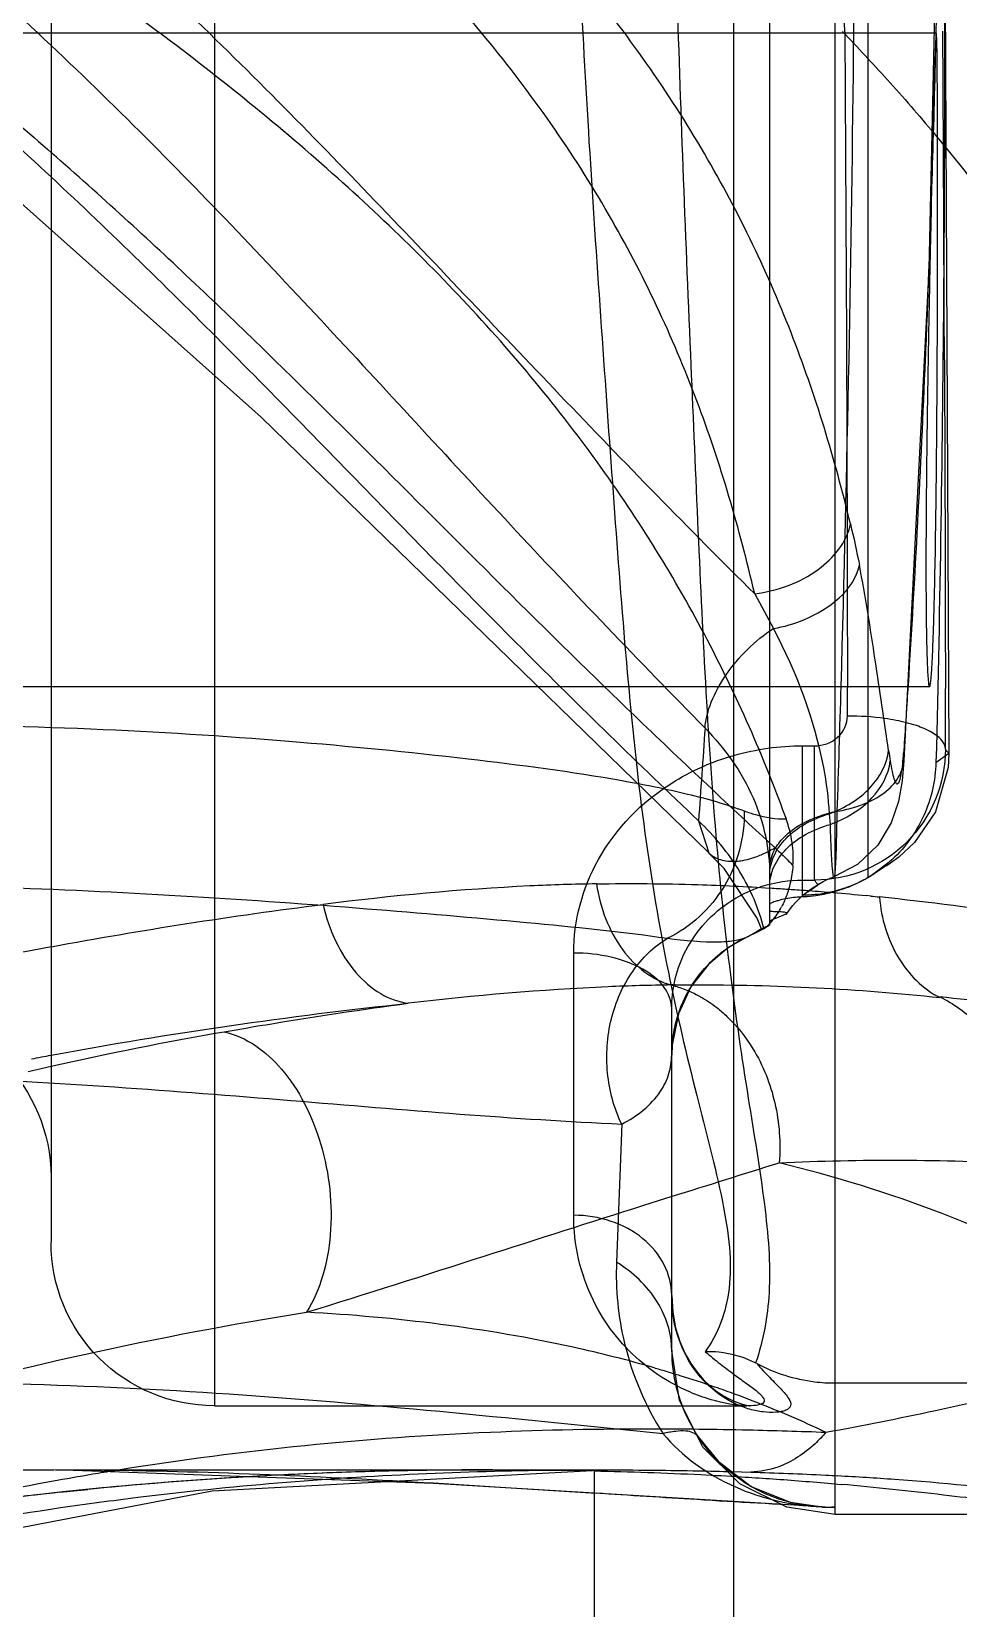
# Model space of a CAD drawing. Header units: millimetres. Extents: x 29875 to 31218, y -21313 to -20364.
# Drawn here: x 30178.987 to 30181.882, y -20648.951 to -20644.03 of the extents above; entities that cross this region are included whole.
import ezdxf

# ---------------------------------------------------------------- set-up
doc = ezdxf.new("R2010")
doc.units = ezdxf.units.MM
doc.header["$LTSCALE"] = 8
doc.layers.add('Cav-cor', color=30, linetype='Continuous')
doc.layers.add('WT', color=4, linetype='Continuous')

# ---------------------------------------------------------------- blocks, each defined once
blk = doc.blocks.new('20160903.150404')
at = {"layer": 'Cav-cor', "color": 241}
for p, q in [((-14.4743, 50.0798), (-14.4743, 71.5737)), ((-14.79, 54.6321), (-14.79, 64.2182)), ((-14.586, 56.4719), (-14.586, 62.5252)), ((-14.892, 62.1361), (-14.892, 56.6186)), ((-12.852, 61.499), (-12.852, 54.971)), ((-12.342, 60.9888), (-12.342, 55.4813)), ((-15.1222, 60.3504), (-15.0833, 58.5177)), ((-15.1308, 59.9585), (-15.1456, 57.0071)), ((-15.1061, 59.3029), (-15.105, 59.2551)), ((-15.1061, 59.255), (-9.384, 59.255)), ((-15.1314, 58.9032), (-15.1382, 58.8949)), ((-15.0833, 58.5177), (-15.0051, 56.9852)), ((-15.1347, 57.0205), (-15.1346, 57.2098)), ((-15.0849, 57.215), (-9.384, 57.215)), ((-14.8288, 57.1236), (-14.8287, 57.2119)), ((-15.1456, 57.0071), (-15.1435, 56.9628)), ((-15.1053, 56.9788), (-15.1454, 57.0078)), ((-15.0056, 57.0283), (-15.0042, 57.0081)), ((-15.0051, 56.9852), (-15.0042, 57.0081)), ((-14.688, 57.0305), (-14.7264, 57.0305)), ((-14.7264, 56.6117), (-14.7264, 57.0305)), ((-14.688, 56.5641), (-14.688, 57.0305)), ((-15.1435, 56.9628), (-15.1038, 56.8248)), ((-15.0051, 56.9852), (-14.9992, 56.9216)), ((-15.0051, 56.9852), (-15.0051, 56.9852)), ((-14.9992, 56.9216), (-14.988, 56.8572)), ((-14.7754, 56.7854), (-14.773, 56.8188)), ((-14.3639, 56.7963), (-14.3959, 56.6962)), ((-14.9233, 56.7206), (-14.8599, 56.6604)), ((-14.6032, 56.7117), (-14.5859, 56.7277)), ((-14.3959, 56.6962), (-14.3962, 56.6959)), ((-14.9591, 56.6671), (-14.9085, 56.6287)), ((-14.9479, 56.6545), (-14.9468, 56.6538)), ((-14.9468, 56.6538), (-14.9247, 56.6392)), ((-14.8599, 56.6604), (-14.7866, 56.6217)), ((-14.9069, 56.6277), (-14.892, 56.6186)), ((-14.688, 56.6117), (-14.7264, 56.6117)), ((-14.9019, 56.5617), (-14.8882, 56.5631)), ((-14.6055, 56.4925), (-14.5952, 56.4877)), ((-14.5672, 56.4629), (-14.5743, 56.4662)), ((-14.5738, 56.4646), (-14.5491, 56.4505)), ((-14.5668, 56.4597), (-14.5738, 56.4646)), ((-14.5679, 56.4606), (-14.5613, 56.4568)), ((-14.5603, 56.4596), (-14.5672, 56.4629)), ((-14.5635, 56.4577), (-14.5491, 56.4505)), ((-14.5491, 56.4505), (-14.5469, 56.4493)), ((-14.5469, 56.4493), (-14.5245, 56.4388)), ((-14.5469, 56.4493), (-14.5164, 56.4345)), ((-14.5164, 56.4345), (-14.5246, 56.4388)), ((-14.5164, 56.4345), (-14.4588, 56.402)), ((-13.974, 55.5655), (-13.974, 56.3839)), ((-14.2913, 56.2844), (-14.2782, 56.2842)), ((-14.28, 55.1425), (-14.28, 56.2104)), ((-14.2813, 56.0979), (-14.28, 56.065)), ((-14.124, 55.85), (-14.1077, 55.4195)), ((-14.193, 55.5967), (-14.2817, 55.6247)), ((-14.79, 55.0421), (-16.7288, 55.0421)), ((-14.4262, 55.026), (-14.413, 55.0306)), ((-14.5231, 54.971), (-14.5207, 54.971)), ((-14.5199, 54.971), (-14.5198, 54.971)), ((-12.852, 54.971), (-14.5142, 54.971)), ((-14.3638, 54.8725), (-14.3627, 54.8742)), ((-14.4686, 54.7655), (-14.5273, 54.7639)), ((-12.3579, 54.771), (-14.0912, 54.771)), ((-14.0384, 54.7676), (-13.7215, 54.771)), ((-14.0384, 54.7676), (-14.0384, 45.7175)), ((-13.7285, 54.7183), (-14.0442, 54.698)), ((-16.0841, 54.6321), (-14.79, 54.6321)), ((-14.7511, 54.6561), (-14.79, 54.6542)), ((-14.7502, 54.655), (-14.79, 54.6542)), ((-14.7372, 54.6568), (-14.7511, 54.6561)), ((-14.7493, 54.6551), (-14.7502, 54.655))]:
    blk.add_line(p, q, dxfattribs=at)
for points in [[(-14.3959, 56.6962), (-12.998, 58.0564), (-11.5168, 59.3761), (-9.8022, 60.4861), (-7.8185, 61.4222), (-5.5501, 62.2485), (-3.0742, 62.9216)], [(-14.988, 56.8572), (-14.9656, 56.7904), (-14.9233, 56.7206)], [(-15.1038, 56.8248), (-15.0387, 56.7292), (-14.9891, 56.6831), (-14.9637, 56.6646), (-14.9524, 56.6573), (-14.9483, 56.6548)], [(-14.5614, 56.4568), (-14.5471, 56.4929), (-14.4442, 56.6477), (-14.3962, 56.6959)], [(-14.9247, 56.6392), (-14.9127, 56.6314), (-14.908, 56.6283)], [(-14.4588, 56.402), (-14.3946, 56.3483), (-14.3403, 56.2783)], [(-14.3403, 56.2783), (-14.301, 56.1942), (-14.2813, 56.0979)], [(-14.28, 55.3153), (-14.2831, 55.2635), (-14.2922, 55.2145), (-14.3054, 55.1718), (-14.3215, 55.1348), (-14.3397, 55.1029), (-14.3593, 55.0754), (-14.3796, 55.052)], [(-14.79, 54.632), (-14.6392, 54.6548), (-14.4933, 54.7272), (-14.3776, 54.8419), (-14.3041, 54.9872), (-14.28, 55.142)], [(-14.3796, 55.052), (-14.4004, 55.0322), (-14.4213, 55.0157), (-14.4418, 55.0021), (-14.4618, 54.9911), (-14.4807, 54.9828), (-14.4979, 54.9767), (-14.5124, 54.9729), (-14.5217, 54.9712), (-14.5231, 54.971)], [(-14.3627, 54.8742), (-14.4248, 54.7982), (-14.528, 54.7194)], [(-14.7493, 54.6551), (-13.5362, 54.7286), (-12.3537, 54.771)], [(-14.0912, 54.771), (-12.8452, 54.7049), (-11.3614, 54.4204), (-9.8369, 53.932), (-8.4626, 53.3752)], [(-14.528, 54.7194), (-14.6496, 54.6702), (-14.7502, 54.6551)]]:
    blk.add_lwpolyline(points, dxfattribs=at)
for centre, radius, start, end in [((-6.0377, 50.4091), 11.0633, 124.73953, 126.89503), ((41.7584, 60.6078), 56.8795, 181.36273, 182.14135), ((-9.9983, 54.6425), 6.6713, 136.20416, 137.96054), ((95.2921, 60.3719), 110.1455, 180.580979, 181.642269), ((362.3431, 56.693), 377.1722, 179.610262, 179.921178), ((-3.3308, 48.608), 13.6665, 128.80152, 131.26619), ((-10.2423, 54.8622), 6.343, 137.95858, 139.9843), ((-10.4107, 55.0047), 6.1224, 140.19685, 140.44866), ((-10.3828, 54.9814), 6.1587, 139.99332, 140.1969), ((37.1914, 60.4448), 52.3096, 182.14979, 182.41896), ((307.776, 56.7954), 322.9109, 179.744541, 179.926466), ((33.9796, 60.305), 49.0947, 182.41425, 183.60344), ((-11.9449, 57.0294), 2.9753, 166.519, 169.0478), ((-10.892, 55.4646), 4.179, 150.7788, 152.4657), ((31.679, 60.1703), 46.7902, 183.61588, 183.85039), ((80.3505, 60.0056), 95.1995, 181.6796, 181.913838), ((-10.3219, 55.2387), 4.5897, 154.4842, 158.3802), ((-33.2579, 77.0001), 27.5611, 312.89143, 314.12076), ((112.2423, 65.77), 126.9238, 183.923159, 184.054292), ((-14.7266, 57.0198), 0.4081, 179.9055, 270.0327), ((-8.0546, 55.977), 6.9806, 171.43948, 171.71268), ((-10.1784, 55.1814), 4.7443, 158.3758, 160.0231), ((-33.8899, 77.6792), 28.4888, 312.65653, 312.89306), ((-13.8729, 55.9176), 1.0789, 132.6031, 134.6705), ((-14.408, 57.0496), 0.3902, 239.9834, 242.9181), ((-14.4199, 57.0262), 0.364, 242.9113, 246.1267), ((-14.4324, 56.9979), 0.333, 246.1229, 249.3656), ((-14.674, 56.9904), 0.431, 228.58, 237.3026), ((-13.8968, 55.9416), 1.045, 134.6686, 136.8126), ((-14.2929, 56.6864), 0.367, 184.6601, 193.1548), ((-14.6868, 56.974), 0.4104, 237.3881, 242.7903), ((-14.6901, 56.967), 0.4025, 242.7847, 251.6351), ((-14.892, 56.3344), 0.306, 33.3615, 69.843), ((-14.6879, 56.2002), 0.4115, 55.5089, 90.0165), ((-14.3102, 56.682), 0.3491, 193.0989, 199.5984), ((-14.119, 48.9587), 7.6425, 91.8228, 93.51377), ((-14.1527, 49.7507), 6.8499, 89.09781, 91.75201), ((-14.3512, 51.2148), 5.3753, 95.8803, 96.1667), ((-14.2536, 50.2316), 6.3633, 94.78343, 95.72331), ((-14.6879, 56.9743), 0.4102, 251.6614, 263.5129), ((-14.129, 48.7573), 7.8428, 94.2419, 94.79309), ((-14.6677, 57.0105), 0.452, 255.7167, 262.0279), ((-14.6883, 56.97), 0.4059, 263.5073, 270.046), ((-14.6615, 57.0506), 0.4926, 261.9621, 266.2143), ((-14.0275, 47.4005), 9.2034, 93.93263, 94.24683), ((-14.6599, 57.0713), 0.5133, 266.184, 267.3569), ((-13.9946, 46.9306), 9.6744, 93.81892, 93.93648), ((-14.3368, 56.6725), 0.3209, 199.5992, 203.1372), ((-14.0332, 47.5146), 9.0892, 93.49567, 93.8209), ((-14.3695, 56.6584), 0.2853, 203.1123, 207.25), ((-14.7667, 56.1189), 0.4068, 66.6578, 68.2683), ((-14.9959, 42.1696), 14.4789, 79.44212, 82.84122), ((-14.366, 49.1692), 7.1156, 89.83551, 96.06138), ((-14.1803, 55.9101), 0.387, 113.228, 119.2602), ((-14.3736, 49.4672), 6.8176, 89.30842, 89.76414), ((-14.1869, 55.925), 0.3706, 109.4429, 113.211), ((-14.1909, 55.9364), 0.3586, 106.1544, 109.4398), ((-14.1935, 55.9453), 0.3494, 104.0292, 106.149), ((-14.1695, 55.8911), 0.4088, 119.2839, 127.9277), ((-14.6841, 56.067), 0.4036, 22.0642, 24.2484), ((-15.0219, 41.5359), 14.7743, 79.55281, 83.92227), ((-11.832, 55.685), 0.51, 90, 179.9999), ((-14.7399, 45.4192), 10.8788, 77.26787, 80.16858), ((-15.1137, 41.0155), 15.3027, 79.33323, 79.56801), ((-14.9325, 44.5502), 11.7688, 76.9297, 77.28596), ((-14.9677, 48.246), 7.4916, 87.31033, 93.15197), ((-52.836, -66.9659), 128.5102, 72.54182, 72.698061), ((-12.852, 55.481), 0.51, 270, 0.0002), ((-13.1927, 51.4851), 3.7496, 106.971, 107.2634), ((-13.1819, 51.4497), 3.7866, 106.6362, 106.9709), ((-14.5737, 55.5663), 0.6012, 300.0037, 311.0511), ((-13.1662, 51.3968), 3.8418, 106.0552, 106.6357), ((-13.2664, 51.7046), 3.5181, 109.2496, 111.0547), ((-13.218, 51.5652), 3.6656, 107.2583, 109.0267), ((-13.3522, 51.9211), 3.2851, 111.0135, 115.4065), ((-14.1538, 38.631), 16.2689, 91.28558, 92.14131), ((-14.771, 55.1437), 0.4893, 283.1515, 326.2874), ((-14.2009, 40.6407), 14.2587, 90.65817, 91.27775), ((-14.214, 41.7566), 13.1427, 90.06717, 90.65687), ((-14.2058, 43.506), 11.3933, 87.5276, 90.11897), ((-14.1375, 44.8931), 10.0046, 80.91659, 87.57557), ((-13.8442, 44.1136), 10.6559, 94.96873, 95.19602), ((-14.2551, 44.529), 10.2383, 92.83147, 93.0454), ((-13.8815, 44.5471), 10.2208, 93.94672, 94.97109), ((-14.1908, 43.108), 11.6608, 91.65381, 92.80202), ((-13.8845, 44.5684), 10.1993, 93.44981, 93.9381), ((-13.8516, 44.0221), 10.7466, 92.77098, 93.44985), ((-14.0212, 37.4592), 17.3122, 91.12981, 91.48116), ((-13.7934, 42.7991), 11.971, 91.17255, 92.76588), ((-14.0558, 39.3621), 15.4089, 90.13146, 91.14059), ((-14.0615, 40.8928), 13.8782, 89.6922, 90.00142), ((-14.0593, 41.3064), 13.4646, 89.37671, 89.69198), ((-14.0409, 42.4303), 12.3406, 87.43233, 89.40547), ((-13.9871, 43.516), 11.2536, 82.9871, 87.45859), ((-14.1332, 44.925), 9.9724, 80.5105, 80.91197), ((-14.152, 44.8139), 10.0851, 79.7729, 80.50925), ((-16.4441, 88.356), 33.7424, 272.89953, 273.54314), ((-20.0544, 146.9992), 92.4967, 273.530317, 273.725576), ((-13.9919, 43.4879), 11.282, 81.74528, 82.98008), ((-13.6403, 42.818), 11.9507, 83.89412, 84.31864), ((-14.7738, 55.1517), 0.4977, 268.1355, 272.7884), ((-14.774, 55.1574), 0.5034, 272.7808, 276.8952), ((-14.7731, 55.1509), 0.4968, 276.8848, 283.1359)]:
    blk.add_arc(centre, radius, start, end, dxfattribs=at)
for points, knots in [([(-14.8382, 57.7231), (-14.7895, 57.9257), (-14.6663, 58.3311), (-14.3831, 58.9138), (-13.9915, 59.4619), (-13.5021, 59.9664), (-12.9375, 60.4293), (-12.1093, 61.0077), (-10.9979, 61.6628), (-9.6148, 62.3922), (-8.2108, 63.1023), (-6.8218, 63.8277), (-5.9219, 64.353), (-5.4874, 64.6328)], [0, 0, 0, 0, 0.052384, 0.106091, 0.162117, 0.220927, 0.28224, 0.345352, 0.474667, 0.606151, 0.738355, 0.870086, 1, 1, 1, 1]), ([(-14.5392, 57.5047), (-14.4918, 57.7089), (-14.3723, 58.1176), (-14.0952, 58.7064), (-13.7074, 59.2585), (-13.2194, 59.7616), (-12.6568, 60.2186), (-11.8342, 60.7858), (-10.7343, 61.4281), (-9.3692, 62.1458), (-7.9857, 62.846), (-6.6177, 63.561), (-5.7308, 64.0768), (-5.3019, 64.3507)], [0, 0, 0, 0, 0.053198, 0.107748, 0.164439, 0.223653, 0.285113, 0.348184, 0.477163, 0.608143, 0.73975, 0.870806, 1, 1, 1, 1]), ([(-1.1441, 64.1956), (-1.8223, 64.0881), (-3.1641, 63.8314), (-5.1324, 63.3154), (-6.7241, 62.7844), (-7.9594, 62.3041), (-9.1497, 61.7917), (-10.2882, 61.2083), (-11.3388, 60.5257), (-12.0594, 59.9712), (-12.7214, 59.3775), (-13.3359, 58.7553), (-13.9301, 58.1223), (-14.3336, 57.7086), (-14.5392, 57.5047)], [0, 0, 0, 0, 0.134489, 0.267349, 0.398253, 0.462896, 0.526889, 0.652059, 0.712805, 0.772065, 0.829953, 0.886828, 0.943294, 1, 1, 1, 1]), ([(-1.0826, 63.8478), (-1.7584, 63.7399), (-3.0954, 63.4824), (-5.0559, 62.965), (-6.6412, 62.4343), (-7.8711, 61.9544), (-9.0553, 61.4423), (-10.186, 60.856), (-11.2242, 60.1648), (-11.9332, 59.6008), (-12.5831, 58.9959), (-13.1871, 58.361), (-13.7763, 57.716), (-14.1788, 57.2944), (-14.3841, 57.0861)], [0, 0, 0, 0, 0.134329, 0.267008, 0.397699, 0.462219, 0.526075, 0.65092, 0.711498, 0.770632, 0.828523, 0.885619, 0.942584, 1, 1, 1, 1]), ([(-14.3639, 56.7963), (-14.1774, 56.9733), (-13.811, 57.331), (-13.2765, 57.8801), (-12.7422, 58.4278), (-12.185, 58.9598), (-11.5909, 59.4667), (-10.7317, 60.1043), (-9.5492, 60.8051), (-8.0243, 61.5102), (-6.4232, 62.1274), (-4.7635, 62.661), (-3.6299, 62.9541), (-3.0557, 63.0844)], [0, 0, 0, 0, 0.0585, 0.116486, 0.174337, 0.232593, 0.291689, 0.351914, 0.475838, 0.603551, 0.733796, 0.866025, 1, 1, 1, 1]), ([(-14.8532, 62.0099), (-14.8558, 61.3213), (-14.8572, 60.403), (-14.85, 59.4847), (-14.8477, 59.2551)], [0, 0, 0, 0, 0.749874, 1, 1, 1, 1]), ([(-16.3483, 58.9411), (-16.207, 59.1652), (-15.8742, 59.5943), (-15.3901, 60.0751), (-14.9676, 60.4415), (-14.6335, 60.7092), (-14.287, 60.9696), (-14.0458, 61.1316), (-13.9249, 61.2138)], [0, 0, 0, 0, 0.237663, 0.48479, 0.611262, 0.739307, 0.868836, 1, 1, 1, 1]), ([(-14.8203, 59.2586), (-14.8195, 59.4078), (-14.8166, 59.9277), (-14.814, 60.4476), (-14.8139, 60.8183)], [0, 0, 0, 0, 0.286999, 1, 1, 1, 1]), ([(-14.28, 60.4781), (-14.2801, 60.1254), (-14.2917, 59.3832), (-14.3221, 58.6416), (-14.3384, 58.2524)], [0, 0, 0, 0, 0.475221, 1, 1, 1, 1]), ([(-13.974, 60.2859), (-13.974, 60.1328), (-13.9776, 59.8114), (-14.0054, 59.1274), (-14.042, 58.5972), (-14.0674, 58.235)], [0, 0, 0, 0, 0.223608, 0.469614, 1, 1, 1, 1]), ([(-15.1317, 58.2351), (-15.1313, 58.3217), (-15.1298, 58.6635), (-15.1281, 59.0053), (-15.1268, 59.2605)], [0, 0, 0, 0, 0.25332, 1, 1, 1, 1]), ([(-15.1093, 58.235), (-15.1096, 58.3013), (-15.1101, 58.4315), (-15.1104, 58.6204), (-15.1104, 58.7947), (-15.1102, 58.9274), (-15.1099, 59.0212), (-15.1096, 59.0807), (-15.1093, 59.132), (-15.1089, 59.1746), (-15.1085, 59.2045), (-15.1081, 59.2238), (-15.1078, 59.2349), (-15.1074, 59.2431), (-15.1073, 59.2498), (-15.1066, 59.2525), (-15.1067, 59.255), (-15.1063, 59.255)], [0, 0, 0, 0, 0.194893, 0.38282, 0.555774, 0.707295, 0.773201, 0.831694, 0.882151, 0.924055, 0.957072, 0.970151, 0.980891, 0.989255, 0.995218, 0.998787, 1, 1, 1, 1]), ([(-15.1063, 59.255), (-15.1059, 59.2549), (-15.106, 59.2525), (-15.1052, 59.2495), (-15.105, 59.2429), (-15.1044, 59.2345), (-15.1039, 59.2234), (-15.1031, 59.2041), (-15.102, 59.1741), (-15.1007, 59.1314), (-15.0992, 59.0801), (-15.0976, 59.0206), (-15.0952, 58.9269), (-15.0921, 58.7942), (-15.0881, 58.6201), (-15.0842, 58.4313), (-15.0818, 58.3012), (-15.0806, 58.235)], [0, 0, 0, 0, 0.001313, 0.004978, 0.011024, 0.019455, 0.030259, 0.043399, 0.076522, 0.118496, 0.168978, 0.227468, 0.293345, 0.444732, 0.617508, 0.805297, 1, 1, 1, 1]), ([(-14.464, 57.2157), (-14.3709, 57.4107), (-14.1518, 57.7945), (-13.7364, 58.3259), (-13.2394, 58.8158), (-12.8714, 59.1128), (-12.6796, 59.2569)], [0, 0, 0, 0, 0.236822, 0.482297, 0.737076, 1, 1, 1, 1]), ([(-15.1382, 58.8949), (-15.2849, 58.7167), (-15.5543, 58.3484), (-15.8836, 57.7587), (-16.1344, 57.1486), (-16.2546, 56.7306), (-16.3048, 56.5213)], [0, 0, 0, 0, 0.259679, 0.511755, 0.757906, 1, 1, 1, 1]), ([(-14.0706, 57.2147), (-13.7847, 57.4918), (-13.365, 57.9179), (-12.7927, 58.4765), (-12.4963, 58.7475), (-12.3446, 58.8805)], [0, 0, 0, 0, 0.497961, 0.747775, 1, 1, 1, 1]), ([(-15.0849, 57.215), (-15.0855, 57.215), (-15.0864, 57.2172), (-15.0872, 57.2205), (-15.0883, 57.2269), (-15.0898, 57.2397), (-15.0916, 57.262), (-15.0936, 57.2956), (-15.0956, 57.3383), (-15.0975, 57.3896), (-15.0993, 57.449), (-15.1017, 57.5428), (-15.1042, 57.6755), (-15.1065, 57.8497), (-15.1082, 58.0386), (-15.109, 58.1687), (-15.1093, 58.235)], [0, 0, 0, 0, 0.001574, 0.005323, 0.011405, 0.019833, 0.043702, 0.076794, 0.118755, 0.169169, 0.227607, 0.293488, 0.444865, 0.617583, 0.805232, 1, 1, 1, 1]), ([(-15.0806, 58.235), (-15.0795, 58.1688), (-15.0774, 58.0386), (-15.0751, 57.8497), (-15.0739, 57.6756), (-15.0738, 57.543), (-15.0745, 57.4492), (-15.0752, 57.3897), (-15.0762, 57.3384), (-15.0775, 57.2958), (-15.079, 57.2622), (-15.0804, 57.2399), (-15.0818, 57.227), (-15.0827, 57.2206), (-15.0835, 57.2172), (-15.0844, 57.215), (-15.0849, 57.215)], [0, 0, 0, 0, 0.194788, 0.382467, 0.555171, 0.706518, 0.77238, 0.830794, 0.881199, 0.923155, 0.956234, 0.980119, 0.988565, 0.994664, 0.998425, 1, 1, 1, 1]), ([(-14.3384, 58.2524), (-14.3456, 58.0792), (-14.3602, 57.7377), (-14.3834, 57.2371), (-14.4138, 56.7644), (-14.4585, 56.3316), (-14.5151, 55.9482), (-14.5707, 55.6196), (-14.5961, 55.3412), (-14.5664, 55.1747), (-14.5422, 55.1046)], [0, 0, 0, 0, 0.164355, 0.324054, 0.475057, 0.613369, 0.736383, 0.842281, 0.929632, 1, 1, 1, 1]), ([(-14.0674, 58.235), (-14.0793, 58.0652), (-14.1034, 57.7297), (-14.141, 57.2367), (-14.1906, 56.7685), (-14.2624, 56.3379), (-14.3518, 55.9563), (-14.4288, 55.6727), (-14.4632, 55.471), (-14.4646, 55.3421), (-14.4387, 55.2305), (-14.4043, 55.1674), (-14.3849, 55.1398)], [0, 0, 0, 0, 0.162482, 0.321024, 0.471834, 0.611562, 0.737322, 0.845714, 0.891903, 0.932275, 0.967811, 1, 1, 1, 1]), ([(-14.5392, 57.5047), (-14.5753, 57.5092), (-14.6456, 57.527), (-14.7602, 57.5861), (-14.8274, 57.6661), (-14.8382, 57.7231)], [0, 0, 0, 0, 0.281146, 0.551949, 1, 1, 1, 1]), ([(-14.9575, 57.0161), (-14.9433, 57.1101), (-14.915, 57.3033), (-14.8851, 57.4963), (-14.866, 57.5947)], [0, 0, 0, 0, 0.486656, 1, 1, 1, 1]), ([(-14.5976, 57.3965), (-14.6307, 57.4024), (-14.7382, 57.4324), (-14.8501, 57.5158), (-14.866, 57.5947)], [0, 0, 0, 0, 0.294147, 1, 1, 1, 1]), ([(-14.773, 56.8188), (-14.7699, 56.867), (-14.7438, 57.0679), (-14.6701, 57.2608), (-14.5976, 57.3965)], [0, 0, 0, 0, 0.239112, 1, 1, 1, 1]), ([(-14.3841, 57.0861), (-14.386, 57.1136), (-14.4021, 57.1725), (-14.465, 57.2855), (-14.5398, 57.3588), (-14.5976, 57.3965)], [0, 0, 0, 0, 0.214155, 0.464753, 1, 1, 1, 1]), ([(-15.1347, 57.0205), (-15.1341, 57.0427), (-15.0963, 57.0739), (-15.0412, 57.0957), (-15.0022, 57.1057), (-14.9809, 57.1098)], [0, 0, 0, 0, 0.359862, 0.647104, 1, 1, 1, 1]), ([(-14.9809, 57.1098), (-14.969, 57.1121), (-14.9187, 57.1203), (-14.8676, 57.1236), (-14.8288, 57.1236)], [0, 0, 0, 0, 0.237841, 1, 1, 1, 1]), ([(-14.7264, 57.0305), (-14.7519, 57.0305), (-14.8042, 57.048), (-14.8288, 57.0992), (-14.8288, 57.1236)], [0, 0, 0, 0, 0.511954, 1, 1, 1, 1]), ([(-9.713, 56.8717), (-10.1765, 56.9707), (-10.8759, 57.0669), (-11.7981, 57.1012), (-12.4534, 57.0887), (-13.0662, 57.05), (-13.6196, 56.9959), (-14.0353, 56.9412), (-14.3225, 56.8845), (-14.4488, 56.8489), (-14.5064, 56.8275)], [0, 0, 0, 0, 0.294499, 0.43672, 0.573222, 0.701498, 0.81812, 0.918714, 0.961827, 1, 1, 1, 1]), ([(-14.3841, 57.0861), (-14.446, 57.0232), (-14.5479, 56.8808), (-14.586, 56.7084), (-14.586, 56.6258)], [0, 0, 0, 0, 0.51659, 1, 1, 1, 1]), ([(-15.1456, 57.0071), (-15.1456, 57.0086), (-15.1396, 57.0121), (-15.1371, 57.0169), (-15.1347, 57.0205)], [0, 0, 0, 0, 0.261241, 1, 1, 1, 1]), ([(-14.9623, 56.9832), (-14.9639, 56.9724), (-14.9671, 56.9537), (-14.9721, 56.9326), (-14.9766, 56.9206), (-14.9795, 56.9153), (-14.9826, 56.9119), (-14.9867, 56.9123), (-14.9895, 56.9161), (-14.9936, 56.9253), (-15.0002, 56.9564), (-15.0027, 56.9855), (-15.0042, 57.0081)], [0, 0, 0, 0, 0.185731, 0.321598, 0.369095, 0.403054, 0.425177, 0.441945, 0.465283, 0.501025, 0.614245, 1, 1, 1, 1]), ([(-14.773, 56.8188), (-14.8205, 56.8367), (-14.9038, 56.8856), (-14.9528, 56.9738), (-14.9575, 57.0161)], [0, 0, 0, 0, 0.543816, 1, 1, 1, 1]), ([(-14.28, 56.9142), (-14.3399, 56.9522), (-14.4726, 57.0108), (-14.6161, 57.0305), (-14.688, 57.0305)], [0, 0, 0, 0, 0.496672, 1, 1, 1, 1]), ([(-15.1053, 56.9788), (-15.1038, 56.922), (-15.0767, 56.8044), (-15.0045, 56.7071), (-14.9592, 56.6672)], [0, 0, 0, 0, 0.484715, 1, 1, 1, 1]), ([(-14.7959, 56.8263), (-14.8238, 56.8307), (-14.8759, 56.844), (-14.9429, 56.8789), (-14.99, 56.9264), (-15.0037, 56.9663), (-15.005, 56.9852)], [0, 0, 0, 0, 0.301719, 0.569474, 0.798113, 1, 1, 1, 1]), ([(-14.7754, 56.7854), (-14.8235, 56.8031), (-14.9079, 56.8516), (-14.9577, 56.9405), (-14.9623, 56.9832)], [0, 0, 0, 0, 0.544432, 1, 1, 1, 1]), ([(-13.974, 56.3839), (-13.974, 56.4845), (-14.0315, 56.6984), (-14.1869, 56.8553), (-14.28, 56.9142)], [0, 0, 0, 0, 0.477302, 1, 1, 1, 1]), ([(-14.7959, 56.8263), (-14.7953, 56.7861), (-14.7938, 56.7227), (-14.7918, 56.6591), (-14.7895, 56.6359)], [0, 0, 0, 0, 0.632758, 1, 1, 1, 1]), ([(-14.7192, 56.8028), (-14.7252, 56.8053), (-14.7502, 56.8151), (-14.7761, 56.8222), (-14.7959, 56.8263)], [0, 0, 0, 0, 0.243308, 1, 1, 1, 1]), ([(-14.586, 56.6258), (-14.586, 56.6464), (-14.5959, 56.6898), (-14.6362, 56.7462), (-14.6974, 56.7912), (-14.7466, 56.8112), (-14.773, 56.8188)], [0, 0, 0, 0, 0.215715, 0.449911, 0.711877, 1, 1, 1, 1]), ([(-14.5064, 56.8275), (-14.5179, 56.8232), (-14.5601, 56.8089), (-14.6049, 56.8017), (-14.6372, 56.8022)], [0, 0, 0, 0, 0.275652, 1, 1, 1, 1]), ([(-14.5679, 56.4606), (-14.5522, 56.5227), (-14.4989, 56.6463), (-14.4133, 56.7494), (-14.3639, 56.7963)], [0, 0, 0, 0, 0.484615, 1, 1, 1, 1]), ([(-14.5064, 56.8275), (-14.5081, 56.7462), (-14.4648, 56.5812), (-14.3392, 56.4643), (-14.2673, 56.4299)], [0, 0, 0, 0, 0.504864, 1, 1, 1, 1]), ([(-14.7866, 56.6217), (-14.7858, 56.6214), (-14.7846, 56.6269), (-14.7836, 56.6328), (-14.7821, 56.6471), (-14.7808, 56.665), (-14.7793, 56.6887), (-14.7774, 56.7292), (-14.7761, 56.7621), (-14.7754, 56.7854)], [0, 0, 0, 0, 0.016102, 0.064133, 0.144862, 0.257488, 0.401082, 0.574272, 1, 1, 1, 1]), ([(-14.586, 56.5917), (-14.586, 56.6124), (-14.596, 56.6562), (-14.6369, 56.7129), (-14.6989, 56.758), (-14.7487, 56.7778), (-14.7754, 56.7854)], [0, 0, 0, 0, 0.215448, 0.449586, 0.711703, 1, 1, 1, 1]), ([(-14.6072, 56.716), (-14.6116, 56.723), (-14.6331, 56.7515), (-14.6625, 56.7735), (-14.6864, 56.7869)], [0, 0, 0, 0, 0.230092, 1, 1, 1, 1]), ([(-14.586, 56.647), (-14.586, 56.6529), (-14.5879, 56.6772), (-14.5973, 56.7005), (-14.6072, 56.716)], [0, 0, 0, 0, 0.242036, 1, 1, 1, 1]), ([(-14.3962, 56.6959), (-14.4063, 56.6865), (-14.4333, 56.672), (-14.4633, 56.6695), (-14.479, 56.6703)], [0, 0, 0, 0, 0.468986, 1, 1, 1, 1]), ([(-14.479, 56.6703), (-14.4846, 56.6706), (-14.5088, 56.673), (-14.5324, 56.6797), (-14.5498, 56.6862)], [0, 0, 0, 0, 0.231927, 1, 1, 1, 1]), ([(-14.892, 56.6186), (-14.8829, 56.6132), (-14.847, 56.5941), (-14.8084, 56.5799), (-14.7792, 56.5725)], [0, 0, 0, 0, 0.259598, 1, 1, 1, 1]), ([(-14.7895, 56.6359), (-14.7892, 56.6328), (-14.7885, 56.6283), (-14.7879, 56.6234), (-14.787, 56.6221)], [0, 0, 0, 0, 0.672744, 1, 1, 1, 1]), ([(-14.688, 56.5641), (-14.6956, 56.569), (-14.7077, 56.577), (-14.7228, 56.5865), (-14.7313, 56.5928), (-14.7362, 56.5947), (-14.7381, 56.5977), (-14.7346, 56.5999), (-14.7313, 56.6045), (-14.7281, 56.6088), (-14.7264, 56.6117)], [0, 0, 0, 0, 0.344827, 0.560182, 0.684946, 0.745694, 0.766313, 0.80006, 0.872134, 1, 1, 1, 1]), ([(-14.0449, 56.5997), (-14.0507, 56.562), (-14.0698, 56.4896), (-14.121, 56.3942), (-14.1911, 56.3218), (-14.249, 56.2923), (-14.2782, 56.2842)], [0, 0, 0, 0, 0.277711, 0.539176, 0.7793, 1, 1, 1, 1]), ([(-9.6796, 56.4298), (-10.106, 56.5046), (-10.9475, 56.5994), (-11.9865, 56.6021), (-12.7724, 56.5633), (-13.3134, 56.5248), (-13.808, 56.4821), (-14.1212, 56.4512), (-14.2673, 56.4299)], [0, 0, 0, 0, 0.282149, 0.550331, 0.676384, 0.794989, 0.903774, 1, 1, 1, 1]), ([(-14.0448, 56.5997), (-13.9757, 56.5987), (-13.6905, 56.5894), (-13.406, 56.5626), (-13.1915, 56.5357)], [0, 0, 0, 0, 0.242456, 1, 1, 1, 1]), ([(-16.3032, 56.4015), (-16.1273, 56.3959), (-15.821, 56.4337), (-15.3659, 56.506), (-15.0826, 56.5424), (-14.9286, 56.5589)], [0, 0, 0, 0, 0.381482, 0.664205, 1, 1, 1, 1]), ([(-14.9288, 56.5579), (-14.9344, 56.4921), (-14.9704, 56.3668), (-15.0642, 56.2722), (-15.1174, 56.245)], [0, 0, 0, 0, 0.525204, 1, 1, 1, 1]), ([(-14.6836, 56.5585), (-14.676, 56.5582), (-14.6519, 56.5563), (-14.6279, 56.5519), (-14.612, 56.5473)], [0, 0, 0, 0, 0.31518, 1, 1, 1, 1]), ([(-14.612, 56.5473), (-14.61, 56.5467), (-14.6035, 56.5448), (-14.5971, 56.5426), (-14.5928, 56.5407)], [0, 0, 0, 0, 0.305891, 1, 1, 1, 1]), ([(-14.586, 56.5167), (-14.586, 56.5157), (-14.5896, 56.5144), (-14.5946, 56.5141), (-14.6029, 56.5137), (-14.6121, 56.5136), (-14.6216, 56.5131), (-14.6303, 56.5123), (-14.6359, 56.5113), (-14.6399, 56.5099), (-14.6401, 56.5088)], [0, 0, 0, 0, 0.049828, 0.155954, 0.306246, 0.481155, 0.660261, 0.820979, 0.940201, 1, 1, 1, 1]), ([(-14.6397, 56.5077), (-14.6376, 56.5052), (-14.6288, 56.5022), (-14.6211, 56.4989), (-14.6161, 56.4968)], [0, 0, 0, 0, 0.375209, 1, 1, 1, 1]), ([(-14.5852, 56.4745), (-14.5883, 56.4776), (-14.6031, 56.4937), (-14.6151, 56.5123), (-14.6231, 56.5278)], [0, 0, 0, 0, 0.200098, 1, 1, 1, 1]), ([(-14.5928, 56.5407), (-14.5911, 56.5399), (-14.589, 56.5388), (-14.586, 56.5371), (-14.586, 56.5362)], [0, 0, 0, 0, 0.694534, 1, 1, 1, 1]), ([(-14.28, 56.2104), (-14.28, 56.2683), (-14.309, 56.3976), (-14.3972, 56.4997), (-14.4549, 56.5393)], [0, 0, 0, 0, 0.452982, 1, 1, 1, 1]), ([(-13.1915, 56.5357), (-13.2006, 56.4957), (-13.2264, 56.4201), (-13.2871, 56.3232), (-13.3651, 56.2541), (-13.4275, 56.2308), (-13.4576, 56.2271)], [0, 0, 0, 0, 0.285818, 0.551252, 0.788461, 1, 1, 1, 1]), ([(-14.5952, 56.4877), (-14.5929, 56.4866), (-14.59, 56.4848), (-14.586, 56.4823), (-14.586, 56.4811)], [0, 0, 0, 0, 0.66889, 1, 1, 1, 1]), ([(-14.586, 56.4721), (-14.586, 56.4718), (-14.5851, 56.4698), (-14.583, 56.4688), (-14.5815, 56.4678)], [0, 0, 0, 0, 0.143281, 1, 1, 1, 1]), ([(-14.5743, 56.4662), (-14.5755, 56.4667), (-14.5794, 56.4685), (-14.5833, 56.4704), (-14.586, 56.4719)], [0, 0, 0, 0, 0.290556, 1, 1, 1, 1]), ([(-14.5739, 56.4645), (-14.5747, 56.4652), (-14.5787, 56.4683), (-14.5824, 56.4717), (-14.5852, 56.4745)], [0, 0, 0, 0, 0.2163, 1, 1, 1, 1]), ([(-14.5815, 56.4678), (-14.5806, 56.4673), (-14.5762, 56.4648), (-14.5716, 56.4625), (-14.5679, 56.4606)], [0, 0, 0, 0, 0.193169, 1, 1, 1, 1]), ([(-14.5245, 56.4388), (-14.5278, 56.4407), (-14.5398, 56.4475), (-14.5513, 56.4551), (-14.5603, 56.4596)], [0, 0, 0, 0, 0.272499, 1, 1, 1, 1]), ([(-14.2673, 56.4299), (-14.3211, 56.4234), (-14.3926, 56.4156), (-14.4763, 56.4218), (-14.5053, 56.4294), (-14.5164, 56.4345)], [0, 0, 0, 0, 0.646712, 0.853421, 1, 1, 1, 1]), ([(-14.124, 55.85), (-14.0999, 55.8996), (-14.0703, 56.01), (-14.0823, 56.1782), (-14.147, 56.3288), (-14.2242, 56.4044), (-14.2673, 56.4299)], [0, 0, 0, 0, 0.255732, 0.5168, 0.76816, 1, 1, 1, 1]), ([(-12.3429, 56.4034), (-11.7112, 56.2858), (-10.4348, 55.9594), (-9.1884, 55.5353), (-8.5632, 55.2879)], [0, 0, 0, 0, 0.488635, 1, 1, 1, 1]), ([(-14.28, 56.2104), (-14.28, 56.2338), (-14.2587, 56.2862), (-14.1869, 56.3408), (-14.0882, 56.3758), (-14.0132, 56.3839), (-13.974, 56.3839)], [0, 0, 0, 0, 0.184391, 0.412561, 0.691358, 1, 1, 1, 1]), ([(-14.2782, 56.2842), (-14.2126, 56.2833), (-13.9384, 56.2752), (-13.6649, 56.2513), (-13.4576, 56.2271)], [0, 0, 0, 0, 0.239106, 1, 1, 1, 1]), ([(-16.3014, 56.0899), (-16.1348, 56.1019), (-15.741, 56.1649), (-15.347, 56.223), (-15.117, 56.2471)], [0, 0, 0, 0, 0.419348, 1, 1, 1, 1]), ([(-15.117, 56.2471), (-15.1607, 56.226), (-15.2428, 56.166), (-15.3621, 55.9966), (-15.3895, 55.8314), (-15.3786, 55.7264)], [0, 0, 0, 0, 0.236936, 0.484584, 1, 1, 1, 1]), ([(-14.4208, 56.2136), (-14.4318, 56.205), (-14.4752, 56.1676), (-14.5113, 56.122), (-14.5338, 56.0851)], [0, 0, 0, 0, 0.243789, 1, 1, 1, 1]), ([(-12.8824, 56.1382), (-12.9321, 56.1468), (-13.1234, 56.1791), (-13.3153, 56.2083), (-13.4576, 56.2271)], [0, 0, 0, 0, 0.260127, 1, 1, 1, 1]), ([(-12.8824, 56.1382), (-12.9519, 56.1233), (-13.0513, 56.0485), (-13.1383, 55.9141), (-13.2062, 55.7417), (-13.2314, 55.5142), (-13.1844, 55.334), (-13.1399, 55.2628)], [0, 0, 0, 0, 0.209912, 0.336478, 0.473178, 0.752252, 1, 1, 1, 1]), ([(-14.5338, 56.0851), (-14.5654, 56.0332), (-14.6116, 55.9165), (-14.6208, 55.7916), (-14.6161, 55.7294)], [0, 0, 0, 0, 0.49319, 1, 1, 1, 1]), ([(-14.124, 55.85), (-14.1709, 55.8743), (-14.2332, 55.9212), (-14.2741, 56.0057), (-14.28, 56.0457), (-14.28, 56.065)], [0, 0, 0, 0, 0.570975, 0.792108, 1, 1, 1, 1]), ([(-9.6311, 55.9053), (-10.0301, 55.9589), (-10.8169, 56.0228), (-11.9735, 56.0099), (-12.9006, 55.9409), (-13.6108, 55.8801), (-13.9554, 55.8579), (-14.124, 55.85)], [0, 0, 0, 0, 0.268234, 0.524965, 0.769956, 0.887555, 1, 1, 1, 1]), ([(-15.8781, 55.1661), (-15.7909, 55.2301), (-15.4018, 55.4814), (-14.96, 55.6445), (-14.6161, 55.7294)], [0, 0, 0, 0, 0.233867, 1, 1, 1, 1]), ([(-14.28, 55.3153), (-14.28, 55.3481), (-14.2625, 55.4167), (-14.1926, 55.4997), (-14.0913, 55.5531), (-14.0135, 55.5655), (-13.974, 55.5655)], [0, 0, 0, 0, 0.226275, 0.467375, 0.727665, 1, 1, 1, 1]), ([(-13.1399, 55.2628), (-13.3254, 55.3197), (-13.6761, 55.4321), (-14.0269, 55.5442), (-14.193, 55.5967)], [0, 0, 0, 0, 0.526774, 1, 1, 1, 1]), ([(-14.1788, 55.1129), (-14.1198, 55.1643), (-14.0129, 55.3022), (-13.974, 55.4744), (-13.974, 55.5655)], [0, 0, 0, 0, 0.462015, 1, 1, 1, 1]), ([(-14.28, 55.1446), (-14.28, 55.1971), (-14.2437, 55.3101), (-14.1577, 55.3877), (-14.1077, 55.4195)], [0, 0, 0, 0, 0.469567, 1, 1, 1, 1]), ([(-14.1077, 55.4195), (-14.1045, 55.3346), (-14.1228, 55.1459), (-14.1978, 54.9698), (-14.253, 54.8839)], [0, 0, 0, 0, 0.454152, 1, 1, 1, 1]), ([(-14.5457, 55.1027), (-14.5589, 55.0877), (-14.5842, 55.0609), (-14.6193, 55.0254), (-14.6441, 54.9993), (-14.6546, 54.975), (-14.6464, 54.9618), (-14.6356, 54.9561), (-14.6215, 54.9522), (-14.5979, 54.9494), (-14.5645, 54.9507), (-14.5224, 54.9594), (-14.4793, 54.9755), (-14.4212, 55.008), (-14.3538, 55.0709), (-14.2944, 55.1798), (-14.28, 55.2678), (-14.28, 55.3153)], [0, 0, 0, 0, 0.078191, 0.144646, 0.193646, 0.223117, 0.235437, 0.250672, 0.269883, 0.292428, 0.343509, 0.399857, 0.459853, 0.522981, 0.65915, 0.81442, 1, 1, 1, 1]), ([(-14.2287, 55.0888), (-14.144, 55.1131), (-13.7869, 55.2029), (-13.4194, 55.2476), (-13.1399, 55.2628)], [0, 0, 0, 0, 0.239399, 1, 1, 1, 1]), ([(-7.5102, 53.3), (-7.9809, 53.5256), (-8.917, 53.9565), (-10.3314, 54.5224), (-11.7325, 54.9765), (-12.6744, 55.1898), (-13.1399, 55.2628)], [0, 0, 0, 0, 0.261813, 0.51676, 0.763669, 1, 1, 1, 1]), ([(-14.7617, 54.8886), (-14.8759, 54.9091), (-15.0903, 54.952), (-15.3906, 55.0203), (-15.6498, 55.088), (-15.8073, 55.139), (-15.8782, 55.1661)], [0, 0, 0, 0, 0.302335, 0.569288, 0.802114, 1, 1, 1, 1]), ([(-14.3849, 55.1398), (-14.4001, 55.1268), (-14.4298, 55.1024), (-14.4736, 55.0692), (-14.5131, 55.0413), (-14.5413, 55.0208), (-14.5579, 55.0059), (-14.5654, 54.9971), (-14.5697, 54.9891), (-14.5677, 54.9774), (-14.5465, 54.9718), (-14.5315, 54.971), (-14.5211, 54.971)], [0, 0, 0, 0, 0.202967, 0.390935, 0.559019, 0.694177, 0.745287, 0.784501, 0.812701, 0.834326, 0.894934, 1, 1, 1, 1]), ([(-14.5456, 55.1027), (-14.5091, 55.1219), (-14.4542, 55.1376), (-14.399, 55.1399), (-14.385, 55.1396)], [0, 0, 0, 0, 0.747236, 1, 1, 1, 1]), ([(-14.28, 55.1446), (-14.28, 55.1056), (-14.2918, 55.0094), (-14.3322, 54.9198), (-14.3638, 54.8725)], [0, 0, 0, 0, 0.407019, 1, 1, 1, 1]), ([(-14.5457, 55.1027), (-14.6016, 55.0733), (-14.6845, 55.0472), (-14.7688, 55.0421), (-14.79, 55.0421)], [0, 0, 0, 0, 0.748325, 1, 1, 1, 1]), ([(-14.521, 54.971), (-14.4811, 54.9711), (-14.3944, 54.9876), (-14.3138, 55.0221), (-14.273, 55.0457)], [0, 0, 0, 0, 0.45859, 1, 1, 1, 1]), ([(-14.253, 54.8839), (-13.8157, 54.9275), (-12.9402, 55.019), (-11.834, 55.0587), (-10.9419, 54.9974), (-10.2645, 54.8929), (-9.5874, 54.7259), (-8.9188, 54.4894), (-8.2629, 54.1891), (-7.3956, 53.7124), (-6.3346, 52.9974), (-5.0779, 52.029), (-4.2298, 51.3565), (-3.7908, 51.0185)], [0, 0, 0, 0, 0.113496, 0.227359, 0.285235, 0.344198, 0.404165, 0.46507, 0.527069, 0.590262, 0.720483, 0.856918, 1, 1, 1, 1]), ([(-14.7617, 54.8885), (-14.7511, 54.8759), (-14.7085, 54.8306), (-14.6544, 54.7952), (-14.6114, 54.7799)], [0, 0, 0, 0, 0.265322, 1, 1, 1, 1]), ([(-14.253, 54.8839), (-14.3124, 54.8125), (-14.4706, 54.7008), (-14.6563, 54.6596), (-14.7493, 54.6551)], [0, 0, 0, 0, 0.499324, 1, 1, 1, 1]), ([(-14.3627, 54.8742), (-14.355, 54.8859), (-14.3271, 54.894), (-14.29, 54.8916), (-14.266, 54.887), (-14.253, 54.8839)], [0, 0, 0, 0, 0.368086, 0.64758, 1, 1, 1, 1]), ([(-15.8503, 54.632), (-15.7018, 54.632), (-15.4607, 54.6523), (-15.1149, 54.6947), (-14.9159, 54.716), (-14.8093, 54.7257)], [0, 0, 0, 0, 0.426072, 0.692633, 1, 1, 1, 1]), ([(-14.799, 54.7529), (-14.858, 54.7497), (-15.0649, 54.7369), (-15.2713, 54.717), (-15.4182, 54.6981)], [0, 0, 0, 0, 0.285225, 1, 1, 1, 1]), ([(-12.3567, 54.7714), (-12.4726, 54.7713), (-12.9303, 54.7651), (-13.3874, 54.7397), (-13.7285, 54.7183)], [0, 0, 0, 0, 0.253299, 1, 1, 1, 1]), ([(-13.7212, 54.771), (-13.4072, 54.771), (-12.763, 54.7493), (-11.7799, 54.6379), (-10.7716, 54.4326), (-9.7556, 54.1429), (-8.7494, 53.7757), (-7.7706, 53.3257), (-6.828, 52.7956), (-6.2229, 52.401), (-5.9249, 52.1947)], [0, 0, 0, 0, 0.11296, 0.23162, 0.355446, 0.482628, 0.611325, 0.740351, 0.869649, 1, 1, 1, 1]), ([(-13.7212, 54.771), (-13.6184, 54.771), (-13.1965, 54.7665), (-12.7747, 54.7416), (-12.4572, 54.71)], [0, 0, 0, 0, 0.243745, 1, 1, 1, 1]), ([(-8.5544, 53.4894), (-9.1862, 53.7648), (-10.1352, 54.1437), (-11.4151, 54.5365), (-12.0484, 54.6823), (-12.3614, 54.7387)], [0, 0, 0, 0, 0.515036, 0.762299, 1, 1, 1, 1]), ([(-3.9274, 50.8882), (-4.2807, 51.1481), (-4.9701, 51.6652), (-5.9898, 52.4226), (-6.9981, 53.1238), (-8.0204, 53.7377), (-8.9045, 54.1517), (-9.6295, 54.4033), (-10.3559, 54.5966), (-11.265, 54.743), (-11.9946, 54.7716), (-12.3523, 54.7714)], [0, 0, 0, 0, 0.138701, 0.272562, 0.401747, 0.526995, 0.649302, 0.709638, 0.769519, 0.886845, 1, 1, 1, 1]), ([(-12.3692, 54.7009), (-12.0952, 54.6716), (-11.5401, 54.5926), (-10.708, 54.4122), (-9.8711, 54.1756), (-9.0402, 53.8858), (-8.2252, 53.5422), (-7.4342, 53.1417), (-6.6666, 52.6917), (-6.1702, 52.3645), (-5.9249, 52.1947)], [0, 0, 0, 0, 0.118288, 0.240527, 0.365342, 0.491508, 0.618141, 0.744823, 0.87193, 1, 1, 1, 1]), ([(-8.2584, 53.4193), (-8.9384, 53.7028), (-9.9628, 54.0883), (-11.3466, 54.4714), (-12.0331, 54.6039), (-12.3721, 54.653)], [0, 0, 0, 0, 0.513489, 0.761252, 1, 1, 1, 1])]:
    blk.add_open_spline(points, degree=3, knots=knots, dxfattribs=at)
for points in [[(-15.1308, 59.9585), (-15.1353, 58.9653), (-15.1304, 57.9717), (-15.1053, 56.9788)], [(-14.6864, 56.7869), (-14.6971, 56.7928), (-14.708, 56.7981), (-14.7192, 56.8028)], [(-14.6561, 56.7284), (-14.6524, 56.7536), (-14.6459, 56.7784), (-14.6372, 56.8022)], [(-14.6587, 56.6568), (-14.6606, 56.6806), (-14.6596, 56.7048), (-14.6561, 56.7284)], [(-14.3947, 56.3486), (-14.4314, 56.3865), (-14.4763, 56.4177), (-14.5245, 56.4388)], [(-14.3161, 56.2328), (-14.3352, 56.2753), (-14.3622, 56.3151), (-14.3947, 56.3486)], [(-14.28, 56.065), (-14.28, 56.1172), (-14.2904, 56.1703), (-14.31, 56.2186)], [(-14.6114, 54.7799), (-14.5845, 54.7703), (-14.5558, 54.7647), (-14.5273, 54.7639)]]:
    blk.add_open_spline(points, degree=3, dxfattribs=at)

msp = doc.modelspace()

# ---------------------------------------------------------------- block references
at = {"layer": 'WT', "xscale": -1}
msp.add_blockref('20160903.150404', (30166.7061, -20703.2897), dxfattribs=at)

doc.saveas('drawing.dxf')
